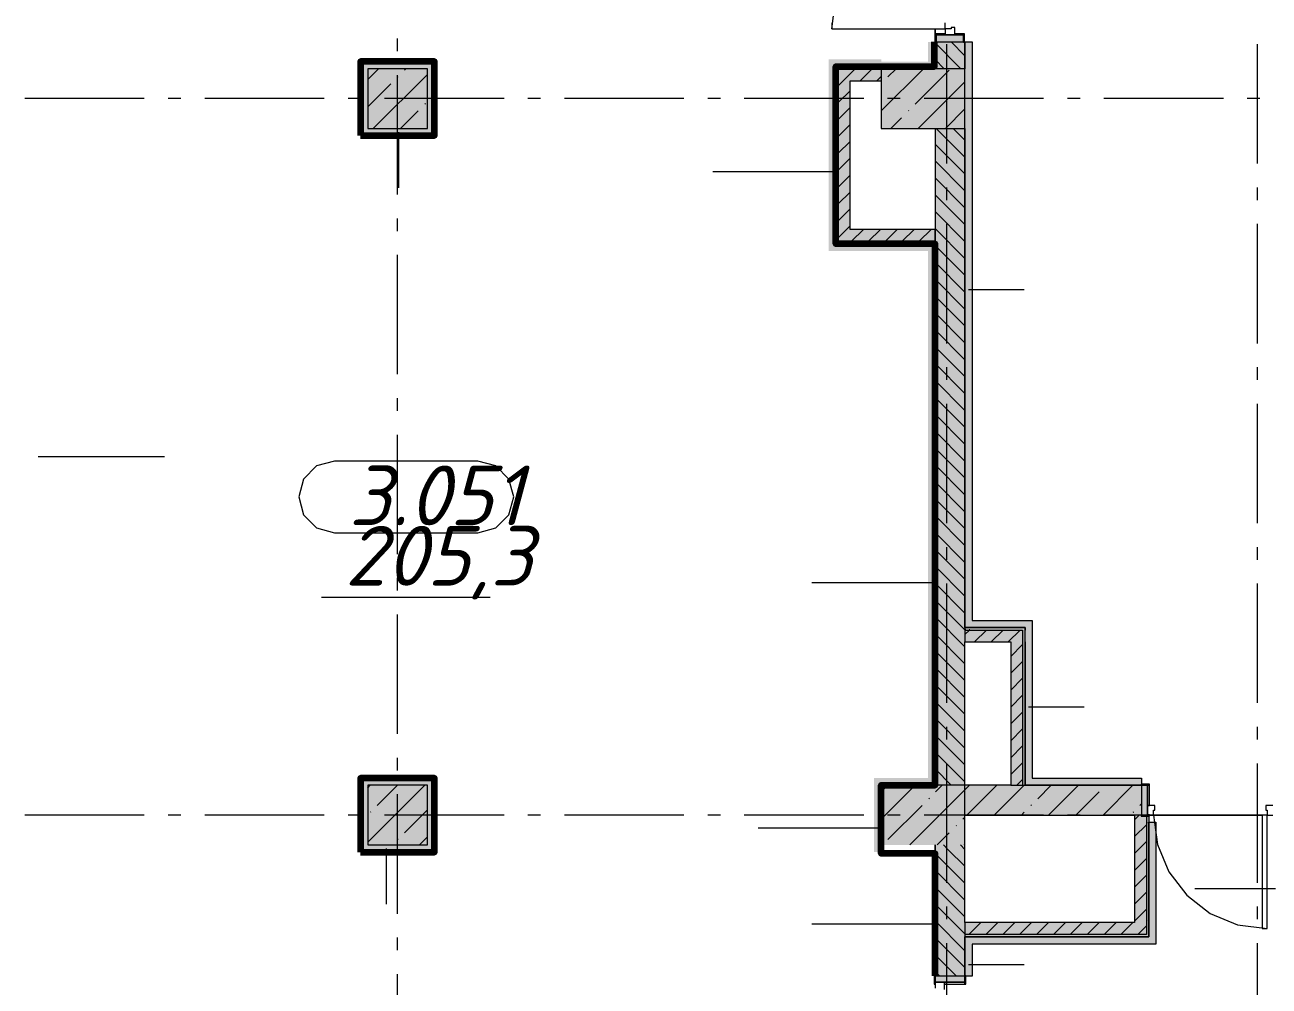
# Model space of a CAD drawing. Header units: millimetres. Extents: x -537608 to 253996, y -217170 to 186033.
# Drawn here: x -307797 to -297379, y 124389 to 132439 of the extents above; entities that cross this region are included whole.
import ezdxf

# ---------------------------------------------------------------- set-up
doc = ezdxf.new("R2010")
doc.units = ezdxf.units.MM
doc.layers.add('16) Лак 1.6м', color=160, linetype='Continuous', lineweight=90)
doc.layers.add('PDF _Геометрия', color=7, linetype='Continuous')
doc.layers.add('PDF _Текст', color=7, linetype='Continuous')
doc.layers.add('PDF _Сплошная заливка', color=7, linetype='Continuous', true_color=0xffffff)
doc.styles.add('PDF ISOCPEUR Italic', font='isocpeui.ttf')

msp = doc.modelspace()

# ---------------------------------------------------------------- hatches: boundary and pattern name
at = {"layer": 'PDF _Сплошная заливка', "transparency": 33554559}
h = msp.add_hatch(color=256, dxfattribs=at)
h.paths.add_polyline_path([(-299926.1769, 125531.2601), (-299926.1769, 125571.2603), (-300176.1778, 125571.2603), (-300176.1778, 125531.2601), (-300064.4654, 125531.2601)], flags=0)
h.paths.add_polyline_path([(-300102.7966, 126071.2601), (-299926.1769, 126071.2601), (-299926.1769, 131571.2584), (-300176.1778, 131571.2584), (-300176.1778, 126071.2601), (-300103.5888, 126071.2601)], flags=0)
h.paths.add_polyline_path([(-300064.4654, 132071.2587), (-299926.1769, 132071.2587), (-299928.3987, 132294.2594), (-300176.1778, 132294.2594), (-300176.1778, 132071.2587)], flags=0)
h.paths.add_polyline_path([(-299928.1834, 134056.2587), (-299926.1769, 134058.2588), (-299926.1769, 137171.2589), (-300176.1778, 137171.2589), (-300174.1799, 134058.2588), (-299928.1834, 134058.2588)], flags=0)
at = {"layer": 'PDF _Сплошная заливка', "true_color": 0xfec501, "transparency": 33554559}
h = msp.add_hatch(color=40, dxfattribs=at)
h.paths.add_polyline_path([(-300236.1764, 132071.2587), (-300176.1778, 132071.2587), (-300176.1778, 132296.2594), (-300236.1764, 132296.2594), (-300236.1764, 132131.2591)], flags=0)
h.paths.add_polyline_path([(-300176.1778, 134056.2587), (-300176.1778, 134446.8575), (-300236.1764, 134446.8575), (-300236.1764, 134056.2587)], flags=0)
for points in [[(-304426.177, 132071.2587), (-304366.1785, 132071.2587), (-304366.1785, 132131.2591), (-304986.1774, 132131.2591), (-304986.1774, 132071.2587), (-304926.1789, 132071.2587)], [(-300626.1796, 132091.2591), (-300626.1796, 132151.2587), (-301066.183, 132151.2587), (-301066.183, 132091.2591), (-301006.1759, 132091.2591)], [(-301066.183, 130546.259), (-301006.1759, 130546.259), (-301006.1759, 132091.2591), (-301066.183, 132091.2591), (-301066.183, 130806.3834)], [(-304426.177, 131511.2593), (-304366.1785, 131511.2593), (-304366.1785, 131571.2584), (-304926.1789, 131571.2584), (-304926.1789, 131511.2593)], [(-300176.1778, 130546.259), (-300176.1778, 130606.2586), (-301006.1759, 130606.2586), (-301006.1759, 130546.259), (-300236.1764, 130546.259)], [(-304426.177, 126071.2601), (-304426.177, 126131.2596), (-304986.1774, 126131.2596), (-304986.1774, 126071.2601), (-304926.1789, 126071.2601)], [(-304426.177, 125571.2603), (-304366.1785, 125571.2603), (-304366.1785, 126131.2596), (-304426.177, 126131.2596), (-304426.177, 126071.2601)], [(-300236.1764, 126071.2601), (-300236.1764, 126131.2596), (-300686.1781, 126131.2596), (-300686.1781, 126071.2601), (-300626.1796, 126071.2601)], [(-304926.1789, 125511.2597), (-304366.1785, 125511.2597), (-304366.1785, 125571.2603), (-304986.1774, 125571.2603), (-304986.1774, 125511.2597)]]:
    msp.add_hatch(color=40, dxfattribs=at).paths.add_polyline_path(points)
at = {"layer": 'PDF _Сплошная заливка', "transparency": 33554559}
for points in [[(-300626.1796, 132070.2173), (-300626.1796, 132090.217), (-301006.1759, 132090.217), (-301006.1759, 132070.2173), (-300986.1792, 132070.2173)], [(-300626.1796, 131970.2171), (-300626.1796, 132070.2173), (-300986.1792, 132070.2173), (-300986.1792, 131970.2171), (-300886.1788, 131970.2171)], [(-299442.5632, 127370.912), (-299422.5666, 127370.912), (-299422.5666, 127390.9118), (-299926.1769, 127390.9118), (-299926.1769, 127370.912)], [(-299442.5632, 126070.9124), (-299422.5666, 126070.9124), (-299422.5666, 127370.912), (-299442.5632, 127370.912), (-299442.5632, 126558.6888)], [(-298406.1831, 124920.9133), (-298406.1831, 125812.9121), (-298451.1798, 125812.9121), (-298451.1798, 125820.912), (-298506.1835, 125820.912), (-298506.1835, 124920.9133)], [(-298406.1831, 124820.913), (-298386.1778, 124820.913), (-298386.3587, 125812.9121), (-298406.1831, 125812.9121), (-298406.1831, 124920.9133)], [(-298386.1778, 124800.912), (-298386.1778, 124820.913), (-299926.1769, 124820.913), (-299926.1769, 124800.912), (-298394.7294, 124800.912)]]:
    msp.add_hatch(color=256, dxfattribs=at).paths.add_polyline_path(points)
h = msp.add_hatch(color=256, dxfattribs=at)
h.paths.add_polyline_path([(-291476.1788, 125820.912), (-291476.1788, 126070.9124), (-297296.1805, 126070.9124), (-297296.1805, 125820.912), (-291715.7767, 125820.912)], flags=0)
h.paths.add_polyline_path([(-298446.1763, 125820.912), (-298446.1763, 126070.9124), (-299926.1769, 126070.9124), (-299926.1769, 125820.912), (-298451.1798, 125820.912)], flags=0)
at = {"layer": 'PDF _Сплошная заливка', "true_color": 0xff7d7d, "transparency": 33554559}
h = msp.add_hatch(color=11, dxfattribs=at)
h.paths.add_polyline_path([(-291715.7767, 126071.2601), (-291286.1849, 126071.2601), (-291286.1849, 126131.2596), (-297296.1805, 126131.2596), (-297296.1805, 126078.9122), (-297291.1771, 126078.9122), (-297291.1771, 126071.2601), (-295055.2487, 126071.2601)], flags=0)
h.paths.add_polyline_path([(-299422.5666, 126071.2601), (-298451.1798, 126071.5873), (-298451.1798, 126078.9122), (-298446.1763, 126078.9122), (-298446.1763, 126131.2596), (-299422.5666, 126131.2596)], flags=0)
at = {"layer": 'PDF _Сплошная заливка', "transparency": 33554559}
h = msp.add_hatch(color=256, dxfattribs=at)
h.paths.add_polyline_path([(-299926.1769, 122771.2603), (-299926.1769, 123321.2603), (-300176.1778, 123321.2603), (-300176.1778, 122771.2603), (-300064.4654, 122771.2603)], flags=0)
h.paths.add_polyline_path([(-300176.1778, 124471.2604), (-299926.1769, 124471.2604), (-299926.1769, 125531.2601), (-300176.1778, 125531.2601), (-300176.1778, 124476.2595)], flags=0)
at = {"layer": 'PDF _Сплошная заливка', "true_color": 0xff7d7d, "transparency": 33554559}
h = msp.add_hatch(color=11, dxfattribs=at)
h.paths.add_polyline_path([(-299866.1784, 122831.2609), (-299866.1784, 123321.2603), (-299918.1765, 123321.2603), (-299918.1765, 123316.2611), (-299926.1769, 123316.2611), (-299926.1769, 122831.2609)], flags=0)
h.paths.add_polyline_path([(-299866.1784, 124471.2604), (-299866.1784, 124800.912), (-299926.1769, 124800.912), (-299925.066, 124476.2595), (-299918.1765, 124476.2595), (-299918.1765, 124471.2604)], flags=0)

# ---------------------------------------------------------------- linework, layer by layer
at = {"layer": '16) Лак 1.6м'}
msp.add_lwpolyline([(-300176.1778, 124476.2595), (-300176.1778, 125500.6865), (-300626.1796, 125500.6865), (-300626.1796, 126071.2601), (-300176.1778, 126071.2601), (-300176.1778, 130606.2586), (-301006.1759, 130606.2586), (-301006.1759, 132090.217), (-300179.9986, 132091.2591), (-300180.1488, 132295.7384)], dxfattribs=at)
for points in [[(-304986.1774, 131511.2593), (-304366.1785, 131511.2593), (-304366.1785, 132131.2591), (-304986.1774, 132131.2591)], [(-304986.1774, 125511.2597), (-304366.1785, 125511.2597), (-304366.1785, 126131.2596), (-304986.1774, 126131.2596)]]:
    msp.add_lwpolyline(points, close=True, dxfattribs=at)
at = {"layer": 'PDF _Геометрия', "lineweight": 9}
for p, q in [((-301041.1829, 132406.2593), (-301008.8111, 132652.1374)), ((-301041.1829, 132456.2595), (-301041.1829, 132406.2593)), ((-300091.1792, 132406.2593), (-300091.1792, 132456.2595)), ((-300011.1841, 132416.2587), (-300041.1791, 132416.2587)), ((-300041.1791, 132416.2587), (-300041.1791, 132406.2593)), ((-300011.1841, 132356.2591), (-300011.1841, 132416.2587)), ((-301041.1829, 132406.2593), (-300091.1792, 132406.2593)), ((-300091.1792, 132364.2593), (-300174.1799, 132364.2593)), ((-300174.1799, 132364.2593), (-300174.1799, 132294.2594)), ((-300166.1795, 132294.2594), (-300166.1795, 132356.2591)), ((-300166.1795, 132356.2591), (-300091.1792, 132356.2591)), ((-299936.1838, 132356.2591), (-300166.1795, 132356.2591)), ((-300166.1795, 132356.2591), (-300166.1795, 132296.2594)), ((-300091.1792, 132406.2593), (-300091.1792, 132356.2591)), ((-300041.1791, 132406.2593), (-300091.1792, 132406.2593)), ((-300091.1792, 132356.2591), (-300091.1792, 132364.2593)), ((-300091.1792, 132356.2591), (-300011.1841, 132356.2591)), ((-299928.1834, 132364.2593), (-300011.1841, 132364.2593)), ((-300011.1841, 132364.2593), (-300011.1841, 132356.2591)), ((-300011.1841, 132356.2591), (-299936.1838, 132356.2591)), ((-299936.1838, 132356.2591), (-299936.1838, 132294.2594)), ((-299936.1838, 132296.2594), (-299936.1838, 132356.2591)), ((-299928.1834, 132294.2594), (-299928.1834, 132364.2593)), ((-299958.5315, 132071.2587), (-300176.1778, 132288.9113)), ((-300174.1799, 132294.2594), (-300166.1795, 132294.2594)), ((-300166.1795, 132296.2594), (-299936.1838, 132296.2594)), ((-299926.1769, 132180.3321), (-300042.1091, 132296.2594)), ((-299936.1838, 132294.2594), (-299928.1834, 132294.2594)), ((-299926.1769, 132296.2594), (-299926.1769, 132071.2587)), ((-299926.1769, 132071.2587), (-299926.1769, 132296.2594)), ((-299926.1769, 132296.2594), (-299866.1784, 132296.2594)), ((-299866.1784, 132296.2594), (-299866.1784, 127450.9125)), ((-304366.1785, 132131.2591), (-304986.1774, 132131.2591)), ((-304986.1774, 132131.2591), (-304986.1774, 132071.2587)), ((-304366.1785, 132071.2587), (-304366.1785, 132131.2591)), ((-300099.9461, 132071.2587), (-300176.1778, 132147.4892)), ((-304986.1774, 132071.2587), (-304986.1774, 131511.2593)), ((-304926.1789, 131980.6285), (-304835.5481, 132071.2587)), ((-304426.177, 132071.2587), (-304926.1789, 132071.2587)), ((-304926.1789, 132071.2587), (-304926.1789, 131571.2584)), ((-304879.3479, 131571.2584), (-304426.177, 132024.4318)), ((-304675.799, 132002.9138), (-304671.0539, 132007.6548)), ((-304618.7716, 132059.9378), (-304607.4471, 132071.2587)), ((-304426.177, 131571.2584), (-304426.177, 132071.2587)), ((-304366.1785, 131571.2584), (-304366.1785, 132071.2587)), ((-301006.1759, 132070.2173), (-301006.1759, 132091.2591)), ((-301006.1759, 132091.2591), (-300626.1796, 132091.2591)), ((-300626.1796, 132090.217), (-301006.1759, 132090.217)), ((-301006.1759, 132090.217), (-301006.1759, 132070.2173)), ((-301006.1759, 132070.2173), (-301006.1759, 131970.2171)), ((-300626.1796, 132070.2173), (-300986.1792, 132070.2173)), ((-300986.1792, 132070.2173), (-300986.1792, 131970.2171)), ((-300944.92, 131970.2171), (-300844.9196, 132070.2173)), ((-300803.4968, 131970.2171), (-300703.4964, 132070.2173)), ((-300662.0736, 131970.2171), (-300626.1796, 132006.1111)), ((-300626.1796, 132091.2591), (-300626.1796, 132071.2587)), ((-300626.1796, 132071.2587), (-300626.1796, 132090.217)), ((-300626.1796, 131718.6585), (-300273.5774, 132071.2587)), ((-300626.1796, 132071.2587), (-300626.1796, 131571.2584)), ((-299926.1769, 132071.2587), (-300626.1796, 132071.2587)), ((-300570.022, 132002.9138), (-300501.6786, 132071.2587)), ((-300341.9208, 131774.8154), (-300056.8008, 132059.9378)), ((-299926.1769, 131571.2584), (-299926.1769, 132071.2587)), ((-304926.1789, 131752.5301), (-304732.8178, 131945.8886)), ((-301006.1759, 131970.2171), (-301006.1759, 130726.2585)), ((-301006.1759, 130726.2585), (-301006.1759, 131970.2171)), ((-300986.1792, 131928.9549), (-300944.92, 131970.2171)), ((-300986.1792, 131970.2171), (-300986.1792, 130726.2585)), ((-300886.1788, 130726.2585), (-300886.1788, 131970.2171)), ((-300886.1788, 131970.2171), (-300626.1796, 131970.2171)), ((-300626.1796, 131946.7577), (-300622.3042, 131950.6309)), ((-300317.3858, 131571.2584), (-299926.1769, 131962.4609)), ((-300986.1792, 131787.5324), (-300886.1788, 131887.5326)), ((-304651.2553, 131571.2584), (-304504.7253, 131717.7908)), ((-304447.6979, 131774.8154), (-304442.9528, 131779.5569)), ((-300986.1792, 131646.1112), (-300886.1788, 131746.1116)), ((-300398.9483, 131717.7908), (-300394.2117, 131722.5316)), ((-300089.2846, 131571.2584), (-299926.1769, 131734.3631)), ((-300986.1792, 131504.6907), (-300886.1788, 131604.6897)), ((-300545.4782, 131571.2584), (-300455.9756, 131660.7652)), ((-304986.1774, 131511.2593), (-304926.1789, 131511.2593)), ((-304926.1789, 131571.2584), (-304426.177, 131571.2584)), ((-304926.1789, 131511.2593), (-304366.1785, 131511.2593)), ((-304668.7459, 131541.2591), (-304668.7459, 131075.1091)), ((-304366.1785, 131511.2593), (-304366.1785, 131571.2584)), ((-300626.1796, 131571.2584), (-299926.1769, 131571.2584)), ((-300176.1778, 131571.2584), (-300176.1778, 126071.2601)), ((-299926.1769, 131331.8037), (-300165.637, 131571.2584)), ((-299926.1769, 131473.2263), (-300024.2137, 131571.2584)), ((-299926.1769, 127450.9125), (-299926.1769, 131571.2584)), ((-299926.1769, 131571.2584), (-299926.1769, 127450.9125)), ((-300986.1792, 131363.2696), (-300886.1788, 131463.2683)), ((-299926.1769, 131190.3831), (-300176.1778, 131440.3827)), ((-300986.1792, 131221.8469), (-300886.1788, 131321.8479)), ((-299926.1769, 131048.9621), (-300176.1778, 131298.9614)), ((-301036.1794, 131209.4572), (-302036.1832, 131209.4572)), ((-300986.1792, 131080.4264), (-300886.1788, 131180.4268)), ((-299926.1769, 130907.5407), (-300176.1778, 131157.5409)), ((-300986.1792, 130939.0051), (-300886.1788, 131039.0041)), ((-299926.1769, 130766.1189), (-300176.1778, 131016.1185)), ((-300986.1792, 130797.584), (-300886.1788, 130897.5836)), ((-299926.1769, 130624.6978), (-300176.1778, 130874.6972)), ((-300916.0791, 130726.2585), (-300886.1788, 130756.1625)), ((-301006.1759, 130726.2585), (-301006.1759, 130626.2595)), ((-300986.1792, 130656.1622), (-300916.0791, 130726.2585)), ((-300986.1792, 130726.2585), (-300986.1792, 130626.2595)), ((-300176.1778, 130726.2585), (-300886.1788, 130726.2585)), ((-300874.6649, 130626.2595), (-300774.6644, 130726.2585)), ((-300733.2416, 130626.2595), (-300633.2413, 130726.2585)), ((-300591.8184, 130626.2595), (-300491.818, 130726.2585)), ((-300450.3952, 130626.2595), (-300350.3948, 130726.2585)), ((-300308.972, 130626.2595), (-300208.9802, 130726.2585)), ((-299926.1769, 130483.2765), (-300176.1778, 130733.2766)), ((-300176.1778, 130626.2595), (-300176.1778, 130726.2585)), ((-301006.1759, 130606.2586), (-301006.1759, 130626.2595)), ((-301006.1759, 130626.2595), (-301006.1759, 130606.2586)), ((-300176.1778, 130606.2586), (-301006.1759, 130606.2586)), ((-301006.1759, 130606.2586), (-300176.1778, 130606.2586)), ((-300986.1792, 130626.2595), (-300176.1778, 130626.2595)), ((-300176.1778, 130606.2586), (-300176.1778, 130626.2595)), ((-300176.1778, 130546.259), (-300176.1778, 130606.2586)), ((-299926.1769, 130341.8554), (-300176.1778, 130591.8556)), ((-300176.1778, 126071.2601), (-300176.1778, 130546.259)), ((-299926.1769, 130200.4336), (-300176.1778, 130450.4329)), ((-299926.1769, 130059.0123), (-300176.1778, 130309.0124)), ((-299896.1819, 130223.3065), (-299430.033, 130223.3065)), ((-299926.1769, 129917.5912), (-300176.1778, 130167.5913)), ((-299926.1769, 129776.1699), (-300176.1778, 130026.17)), ((-299926.1769, 129634.748), (-300176.1778, 129884.7482)), ((-299926.1769, 129493.327), (-300176.1778, 129743.3271)), ((-299926.1769, 129351.9059), (-300176.1778, 129601.9058)), ((-299926.1769, 129210.4837), (-300176.1778, 129460.4836)), ((-299926.1769, 129069.0627), (-300176.1778, 129319.0626)), ((-299926.1769, 128927.6411), (-300176.1778, 129177.6415)), ((-299926.1769, 128786.2211), (-300176.1778, 129036.2205)), ((-299926.1769, 128644.7984), (-300176.1778, 128894.7983)), ((-299926.1769, 128503.3769), (-300176.1778, 128753.3773)), ((-299926.1769, 128361.9569), (-300176.1778, 128611.9562)), ((-299926.1769, 128220.5353), (-300176.1778, 128470.5346)), ((-299926.1769, 128079.1126), (-300176.1778, 128329.113)), ((-299926.1769, 127937.6921), (-300176.1778, 128187.6919)), ((-299926.1769, 127796.271), (-300176.1778, 128046.2703)), ((-299926.1769, 127654.85), (-300176.1778, 127904.8504)), ((-300206.1814, 127765.6662), (-301206.1767, 127765.6662)), ((-299926.1769, 127513.4279), (-300176.1778, 127763.4277)), ((-299926.1769, 127372.0067), (-300176.1778, 127622.0061)), ((-299926.1769, 127230.5857), (-300176.1778, 127480.5856)), ((-299926.1769, 127390.9118), (-299926.1769, 127450.9125)), ((-299926.1769, 127450.9125), (-299926.1769, 127390.9118)), ((-299866.1784, 127450.9125), (-299422.5666, 127450.9125)), ((-299422.5666, 127450.9125), (-299362.5681, 127450.9125)), ((-299362.5681, 127450.9125), (-299362.5681, 126131.2596)), ((-299926.1769, 127089.1646), (-300176.1778, 127339.1645)), ((-299926.1769, 127390.9118), (-299926.1769, 127370.912)), ((-299422.5666, 127390.9118), (-299926.1769, 127390.9118)), ((-299926.1769, 127390.9118), (-299422.5666, 127390.9118)), ((-299926.1769, 127332.1007), (-299887.372, 127370.912)), ((-299926.1769, 127370.912), (-299442.5632, 127370.912)), ((-299926.1769, 127370.912), (-299926.1769, 127270.9116)), ((-299845.9492, 127270.9116), (-299745.9488, 127370.912)), ((-299704.526, 127270.9116), (-299604.5256, 127370.912)), ((-299563.1028, 127270.9116), (-299463.1024, 127370.912)), ((-299442.5632, 127370.912), (-299442.5632, 127270.9116)), ((-299422.5666, 127370.912), (-299422.5666, 127390.9118)), ((-299422.5666, 127390.9118), (-299422.5666, 127370.912)), ((-299422.5666, 127270.9116), (-299422.5666, 127370.912)), ((-299926.1769, 126071.2601), (-299926.1769, 127270.9116)), ((-299926.1769, 127270.9116), (-299542.5636, 127270.9116)), ((-299542.5636, 127270.9116), (-299542.5636, 126070.9124)), ((-299542.5636, 127150.0303), (-299442.5632, 127250.0301)), ((-299442.5632, 127270.9116), (-299442.5632, 126070.9124)), ((-299422.5666, 127270.9116), (-299422.5666, 126131.2596)), ((-299422.5666, 126131.2596), (-299422.5666, 127270.9116)), ((-299926.1769, 126947.7425), (-300176.1778, 127197.7419)), ((-299542.5636, 127008.6087), (-299442.5632, 127108.6091)), ((-299926.1769, 126806.3215), (-300176.1778, 127056.3214)), ((-299926.1769, 126664.9004), (-300176.1778, 126914.9003)), ((-299542.5636, 126867.1876), (-299442.5632, 126967.188)), ((-299542.5636, 126725.766), (-299442.5632, 126825.7675)), ((-299926.1769, 126523.4788), (-300176.1778, 126773.4792)), ((-299542.5636, 126584.3455), (-299442.5632, 126684.3448)), ((-299392.563, 126728.5407), (-298926.4141, 126728.5407)), ((-299926.1769, 126382.0572), (-300176.1778, 126632.0571)), ((-299926.1769, 126240.6362), (-300176.1778, 126490.6361)), ((-299542.5636, 126442.9233), (-299442.5632, 126542.9238)), ((-299542.5636, 126301.5029), (-299442.5632, 126401.5032)), ((-299926.1769, 126099.2146), (-300176.1778, 126349.215)), ((-300039.6461, 126071.2601), (-300176.1778, 126207.7939)), ((-299542.5636, 126160.0812), (-299442.5632, 126260.0817)), ((-304426.177, 126131.2596), (-304986.1774, 126131.2596)), ((-304986.1774, 126131.2596), (-304986.1774, 126071.2601)), ((-304986.1774, 126071.2601), (-304986.1774, 125571.2603)), ((-304926.1789, 126050.068), (-304904.9852, 126071.2601)), ((-304926.1789, 125593.8717), (-304448.7916, 126071.2601)), ((-304426.177, 126071.2601), (-304926.1789, 126071.2601)), ((-304926.1789, 126071.2601), (-304926.1789, 125571.2603)), ((-304846.8727, 125901.279), (-304676.8927, 126071.2601)), ((-304366.1785, 126131.2596), (-304426.177, 126131.2596)), ((-304426.177, 125571.2603), (-304426.177, 126071.2601)), ((-304366.1785, 125571.2603), (-304366.1785, 126131.2596)), ((-300626.1796, 125788.0983), (-300343.0145, 126071.2601)), ((-300626.1796, 126016.1972), (-300571.1156, 126071.2601)), ((-300626.1796, 126071.2601), (-300626.1796, 125571.2603)), ((-299926.1769, 126071.2601), (-300626.1796, 126071.2601)), ((-300170.8471, 126015.3285), (-300114.922, 126071.2601)), ((-299926.1769, 125571.2603), (-299926.1769, 126071.2601)), ((-299926.1769, 126031.9009), (-299887.1653, 126070.9124)), ((-299542.5636, 126070.9124), (-299926.1769, 126070.9124)), ((-299909.0738, 125820.912), (-299659.0728, 126070.9124)), ((-299680.9727, 125820.912), (-299430.9718, 126070.9124)), ((-299542.5636, 126070.9124), (-299442.5632, 126070.9124)), ((-299490.3157, 126070.9124), (-299442.5632, 126118.6589)), ((-299442.5632, 126070.9124), (-299422.5666, 126070.9124)), ((-299422.5666, 126131.2596), (-299422.5666, 126071.2601)), ((-299422.5666, 126070.9124), (-299422.5666, 126131.2596)), ((-299422.5666, 126071.2601), (-298451.1798, 126071.2601)), ((-298451.1798, 126070.9124), (-299422.5666, 126070.9124)), ((-299362.5681, 126131.2596), (-298446.1763, 126131.2596)), ((-299315.4787, 125958.3043), (-299202.8706, 126070.9124)), ((-299224.7791, 125820.912), (-298974.7781, 126070.9124)), ((-298768.5768, 125820.912), (-298518.5758, 126070.9124)), ((-298381.1829, 126078.9122), (-298451.1798, 126078.9122)), ((-298451.1798, 126078.9122), (-298451.1798, 126070.9124)), ((-298451.1798, 126070.9124), (-298381.1829, 126070.9124)), ((-298446.1763, 126131.2596), (-298446.1763, 126078.9122)), ((-298396.1762, 126070.9124), (-298446.1763, 126070.9124)), ((-298446.1763, 126070.9124), (-298446.1763, 125820.912)), ((-298396.1762, 125820.912), (-298396.1762, 126070.9124)), ((-298381.1829, 126070.9124), (-298396.1762, 126070.9124)), ((-298396.1762, 126070.9124), (-298396.1762, 125900.912)), ((-298381.1829, 126070.9124), (-298381.1829, 126078.9122)), ((-298381.1829, 125900.912), (-298381.1829, 126070.9124)), ((-300386.8228, 125571.2603), (-299926.1769, 126031.9009)), ((-300227.8745, 125958.3043), (-300223.1294, 125963.0456)), ((-298996.678, 125820.912), (-298802.2576, 126015.3285)), ((-304903.8915, 125844.2554), (-304899.155, 125848.9967)), ((-304618.7716, 125673.1811), (-304426.177, 125865.7719)), ((-300570.022, 125616.1574), (-300284.902, 125901.279)), ((-299372.5061, 125901.279), (-299367.761, 125906.0203)), ((-298517.1377, 125844.2554), (-298512.3926, 125848.9967)), ((-298460.1103, 125901.279), (-298446.1763, 125915.2113)), ((-298336.1776, 125900.912), (-298396.1762, 125900.912)), ((-298396.1762, 125900.912), (-298396.1762, 125820.912)), ((-298396.1762, 125900.912), (-298381.1829, 125900.912)), ((-298346.176, 125820.912), (-298346.176, 125860.9122)), ((-298346.176, 125860.9122), (-298336.1776, 125860.9122)), ((-298336.1776, 125860.9122), (-298336.1776, 125900.912)), ((-297346.1807, 125900.912), (-297406.1792, 125900.912)), ((-297406.1792, 125900.912), (-297406.1792, 125860.9122)), ((-297406.1792, 125860.9122), (-297396.1809, 125860.9122)), ((-297396.1809, 125860.9122), (-297396.1809, 125820.912)), ((-299942.7546, 125787.2306), (-299926.1769, 125803.8029)), ((-299926.1769, 125820.912), (-298506.1835, 125820.912)), ((-299452.8715, 125820.912), (-299429.5336, 125844.2554)), ((-298506.1835, 125782.2535), (-298467.5164, 125820.912)), ((-298506.1835, 125820.912), (-298506.1835, 124920.9133)), ((-298451.1798, 125820.912), (-298506.1835, 125820.912)), ((-298381.1829, 125820.912), (-298451.1798, 125820.912)), ((-298451.1798, 125820.912), (-298451.1798, 125812.9121)), ((-298451.1798, 125812.9121), (-298381.1829, 125812.9121)), ((-298446.1763, 125820.912), (-298396.1762, 125820.912)), ((-298406.1831, 125812.9121), (-298406.1831, 124920.9133)), ((-298381.1829, 125821.9125), (-298396.1762, 125821.9125)), ((-298396.1762, 125821.9125), (-298396.1762, 125820.912)), ((-298396.1762, 125820.912), (-298346.176, 125820.912)), ((-298396.1762, 125820.912), (-298381.1829, 125820.912)), ((-298386.1778, 125812.9121), (-298386.1778, 124920.9133)), ((-298386.1778, 124800.912), (-298386.1778, 125760.9134)), ((-298386.1778, 125760.9134), (-298326.1793, 125760.9134)), ((-298381.1829, 125820.912), (-298381.1829, 125821.9125)), ((-298381.1829, 125812.9121), (-298381.1829, 125820.912)), ((-298346.176, 125820.912), (-298313.8127, 125575.0339)), ((-298326.1793, 125760.9134), (-298326.1793, 124800.912)), ((-297396.1809, 125820.912), (-297436.1828, 125820.912)), ((-297436.1828, 125820.912), (-297436.1828, 124870.9131)), ((-297396.1809, 125820.912), (-297346.1807, 125820.912)), ((-297396.1809, 124870.9131), (-297396.1809, 125820.912)), ((-300656.1831, 125710.8977), (-301656.1784, 125710.8977)), ((-300158.7217, 125571.2603), (-300056.8008, 125673.1811)), ((-299999.7735, 125730.2053), (-299995.0369, 125734.9472)), ((-298506.1835, 125640.8308), (-298406.1831, 125740.8312)), ((-304986.1774, 125571.2603), (-304986.1774, 125511.2597)), ((-304926.1789, 125571.2603), (-304426.177, 125571.2603)), ((-304771.3729, 125541.26), (-304771.3729, 125075.11)), ((-304675.799, 125616.1574), (-304671.0539, 125620.8983)), ((-304492.5913, 125571.2603), (-304426.177, 125637.6747)), ((-304366.1785, 125511.2597), (-304366.1785, 125571.2603)), ((-300176.1778, 125511.2597), (-300176.1778, 125571.2603)), ((-300176.1778, 125571.2603), (-300176.1778, 125531.2601)), ((-300065.3352, 125531.2601), (-300105.3284, 125571.2603)), ((-299926.1769, 125533.5298), (-299963.9138, 125571.2603)), ((-299930.6206, 125571.2603), (-299926.1769, 125575.7045)), ((-299926.1769, 125531.2601), (-299926.1769, 125571.2603)), ((-298506.1835, 125499.4093), (-298406.1831, 125599.4096)), ((-298313.8127, 125575.0339), (-298218.9019, 125345.9128)), ((-304986.1774, 125511.2597), (-304366.1785, 125511.2597)), ((-300176.1778, 125531.2601), (-300176.1778, 125511.2597)), ((-300176.1778, 125511.2597), (-300176.1778, 124476.2595)), ((-300176.1778, 124476.2595), (-300176.1778, 125511.2597)), ((-299926.1769, 125250.6872), (-300176.1778, 125500.6865)), ((-299926.1769, 125392.1088), (-300065.3352, 125531.2601)), ((-299926.1769, 124920.9133), (-299926.1769, 125531.2601)), ((-298506.1835, 125357.9893), (-298406.1831, 125457.988)), ((-299926.1769, 125109.2655), (-300176.1778, 125359.2654)), ((-298218.9019, 125345.9128), (-298067.9283, 125149.1609)), ((-298506.1835, 125216.5677), (-298406.1831, 125316.567)), ((-299926.1769, 124967.8434), (-300176.1778, 125217.8438)), ((-298506.1835, 125075.145), (-298406.1831, 125175.1454)), ((-298067.9283, 125149.1609), (-297871.1827, 124998.1882)), ((-297326.1841, 125204.4503), (-298000.2652, 125204.4503)), ((-299926.1769, 124826.4223), (-300176.1778, 125076.4233)), ((-298506.1835, 124933.7234), (-298406.1831, 125033.7249)), ((-299926.1769, 124685.0013), (-300176.1778, 124935.0022)), ((-298506.1835, 124920.9133), (-299926.1769, 124920.9133)), ((-299926.1769, 124920.9133), (-299926.1769, 124820.913)), ((-299891.7813, 124820.913), (-299791.7809, 124920.9133)), ((-299750.3667, 124820.913), (-299650.3663, 124920.9133)), ((-299608.9435, 124820.913), (-299508.9431, 124920.9133)), ((-299467.5203, 124820.913), (-299367.5199, 124920.9133)), ((-299326.097, 124820.913), (-299226.0967, 124920.9133)), ((-299184.6739, 124820.913), (-299084.6734, 124920.9133)), ((-299043.2592, 124820.913), (-298943.2589, 124920.9133)), ((-298901.836, 124820.913), (-298801.8357, 124920.9133)), ((-298760.4128, 124820.913), (-298660.4124, 124920.9133)), ((-298618.9896, 124820.913), (-298518.9893, 124920.9133)), ((-298406.1831, 124920.9133), (-298406.1831, 124820.913)), ((-298386.1778, 124920.9133), (-298386.1778, 124820.913)), ((-297871.1827, 124998.1882), (-297642.0568, 124903.2828)), ((-300206.1814, 124907.1021), (-301206.1767, 124907.1021)), ((-298406.1831, 124820.913), (-299926.1769, 124820.913)), ((-299926.1769, 124820.913), (-299926.1769, 124800.912)), ((-298477.575, 124820.913), (-298406.1831, 124892.3027)), ((-298386.1778, 124820.913), (-298386.1778, 124800.912)), ((-297642.0568, 124903.2828), (-297396.1809, 124870.9131)), ((-297436.1828, 124870.9131), (-297396.1809, 124870.9131)), ((-299926.1769, 124543.5802), (-300176.1778, 124793.5791)), ((-298386.1778, 124800.912), (-299926.1769, 124800.912)), ((-299926.1769, 124800.912), (-299926.1769, 124476.2595)), ((-299926.1769, 124476.2595), (-299926.1769, 124800.912)), ((-299926.1769, 124800.912), (-299866.1784, 124800.912)), ((-299866.1784, 124800.912), (-298386.1778, 124800.912)), ((-298326.1793, 124740.9113), (-299866.1784, 124740.9113)), ((-299866.1784, 124740.9113), (-299866.1784, 124471.2604)), ((-298326.1793, 124800.912), (-298326.1793, 124740.9113)), ((-299995.2781, 124471.2604), (-300176.1778, 124652.158)), ((-300136.7013, 124471.2604), (-300176.1778, 124510.7369)), ((-299896.1819, 124570.6407), (-299430.033, 124570.6407)), ((-300176.1778, 124476.2595), (-300184.1782, 124476.2595)), ((-300184.1782, 124476.2595), (-300184.1782, 124406.2606)), ((-300184.1782, 124406.2606), (-300176.1778, 124406.2606)), ((-300176.1778, 124406.2606), (-300176.1778, 124476.2595)), ((-299926.1769, 124471.2604), (-300176.1778, 124471.2604)), ((-300176.1778, 124471.2604), (-300176.1778, 124421.2602)), ((-300096.1827, 124421.2602), (-300176.1778, 124421.2602)), ((-300176.1778, 124421.2602), (-300176.1778, 124371.26)), ((-300176.1778, 124421.2602), (-299926.1769, 124421.2602)), ((-300175.1789, 124421.2602), (-300176.1778, 124421.2602)), ((-300176.1778, 124421.2602), (-300176.1778, 124406.2606)), ((-300176.1778, 124406.2606), (-300175.1789, 124406.2606)), ((-300175.1789, 124406.2606), (-300175.1789, 124421.2602)), ((-300096.1827, 124361.2596), (-300096.1827, 124421.2602)), ((-299926.1769, 124421.2602), (-300096.1827, 124421.2602)), ((-300096.1827, 124421.2602), (-300096.1827, 124406.2606)), ((-300096.1827, 124406.2606), (-299926.1769, 124406.2606)), ((-299918.1765, 124476.2595), (-299926.1769, 124476.2595)), ((-299926.1769, 124476.2595), (-299926.1769, 124406.2606)), ((-299926.1769, 124421.2602), (-299926.1769, 124471.2604)), ((-299926.1769, 124406.2606), (-299926.1769, 124421.2602)), ((-299926.1769, 124406.2606), (-299918.1765, 124406.2606)), ((-299918.1765, 124406.2606), (-299918.1765, 124476.2595)), ((-299866.1784, 124471.2604), (-299918.1765, 124471.2604))]:
    msp.add_line(p, q, dxfattribs=at)
at = {"layer": 'PDF _Геометрия', "color": 253, "lineweight": 9, "true_color": 0xaaaaaa}
for p, q in [((-304676.1779, 132218.335), (-304676.1779, 132324.169)), ((-300076.1774, 131277.5516), (-300076.1774, 132277.5523)), ((-297476.176, 131277.5516), (-297476.176, 132277.5523)), ((-299926.1769, 132096.2588), (-299926.1769, 132104.2589)), ((-304676.1779, 131018.3358), (-304676.1779, 132018.3357)), ((-306796.5099, 131821.2585), (-307796.5051, 131821.2585)), ((-306490.67, 131821.2585), (-306596.5091, 131821.2585)), ((-305290.6739, 131821.2585), (-306290.6692, 131821.2585)), ((-304984.8426, 131821.2585), (-305090.6731, 131821.2585)), ((-303784.8379, 131821.2585), (-304784.8418, 131821.2585)), ((-303479.0066, 131821.2585), (-303584.8371, 131821.2585)), ((-302279.0106, 131821.2585), (-303279.0058, 131821.2585)), ((-301973.1706, 131821.2585), (-302079.0098, 131821.2585)), ((-300773.1746, 131821.2585), (-301773.1699, 131821.2585)), ((-300467.3432, 131821.2585), (-300573.1738, 131821.2585)), ((-299267.3387, 131821.2585), (-300267.3425, 131821.2585)), ((-298961.5073, 131821.2585), (-299067.3379, 131821.2585)), ((-297761.5113, 131821.2585), (-298761.5065, 131821.2585)), ((-297455.6713, 131821.2585), (-297561.5105, 131821.2585)), ((-300076.1774, 130971.7189), (-300076.1774, 131077.5522)), ((-297476.176, 130971.7189), (-297476.176, 131077.5522)), ((-304676.1779, 130712.5025), (-304676.1779, 130818.335)), ((-300076.1774, 129771.7189), (-300076.1774, 130771.7182)), ((-297476.176, 129771.7189), (-297476.176, 130771.7182)), ((-304676.1779, 129512.5025), (-304676.1779, 130512.5031)), ((-300076.1774, 129465.8848), (-300076.1774, 129571.719)), ((-297476.176, 129465.8848), (-297476.176, 129571.719)), ((-304676.1779, 129206.6687), (-304676.1779, 129312.5025)), ((-300076.1774, 128265.8867), (-300076.1774, 129265.8857)), ((-297476.176, 128265.8867), (-297476.176, 129265.8857)), ((-304676.1779, 128006.6695), (-304676.1779, 129006.669)), ((-306626.1768, 128821.2583), (-307686.5064, 128821.2583)), ((-305203.4449, 128785.1828), (-305353.4455, 128744.9904)), ((-304003.4488, 128785.1828), (-305203.4449, 128785.1828)), ((-303853.4483, 128744.9904), (-304003.4488, 128785.1828)), ((-305353.4455, 128744.9904), (-305463.2547, 128635.1828)), ((-303743.639, 128635.1828), (-303853.4483, 128744.9904)), ((-305463.2547, 128635.1828), (-305503.446, 128485.1828)), ((-303703.4477, 128485.1828), (-303743.639, 128635.1828)), ((-305503.446, 128485.1828), (-305463.2547, 128335.1827)), ((-303743.639, 128335.1827), (-303703.4477, 128485.1828)), ((-305463.2547, 128335.1827), (-305353.4455, 128225.3751)), ((-303853.4483, 128225.3751), (-303743.639, 128335.1827)), ((-305353.4455, 128225.3751), (-305203.4449, 128185.1821)), ((-305203.4449, 128185.1821), (-304003.4488, 128185.1821)), ((-304003.4488, 128185.1821), (-303853.4483, 128225.3751)), ((-300076.1774, 127960.0527), (-300076.1774, 128065.8849)), ((-297476.176, 127960.0527), (-297476.176, 128065.8849)), ((-304676.1779, 127700.836), (-304676.1779, 127806.6698)), ((-300076.1774, 126760.0523), (-300076.1774, 127760.0529)), ((-297476.176, 126760.0523), (-297476.176, 127760.0529)), ((-305312.4876, 127647.1477), (-303899.5731, 127647.1477)), ((-304676.1779, 126500.8367), (-304676.1779, 127500.8357)), ((-300076.1774, 126454.2199), (-300076.1774, 126560.0527)), ((-297476.176, 126454.2199), (-297476.176, 126560.0527)), ((-304676.1779, 126195.0032), (-304676.1779, 126300.836)), ((-300076.1774, 125254.2191), (-300076.1774, 126254.2191)), ((-297476.176, 125254.2191), (-297476.176, 126254.2191)), ((-304676.1779, 124995.0029), (-304676.1779, 125995.0036)), ((-306796.5099, 125821.2602), (-307796.5051, 125821.2602)), ((-306490.67, 125821.2602), (-306596.5091, 125821.2602)), ((-305290.6739, 125821.2602), (-306290.6692, 125821.2602)), ((-304984.8426, 125821.2602), (-305090.6731, 125821.2602)), ((-303784.8379, 125821.2602), (-304784.8418, 125821.2602)), ((-303479.0066, 125821.2602), (-303584.8371, 125821.2602)), ((-302279.0106, 125821.2602), (-303279.0058, 125821.2602)), ((-301973.1706, 125821.2602), (-302079.0098, 125821.2602)), ((-300773.1746, 125821.2602), (-301773.1699, 125821.2602)), ((-300467.3432, 125821.2602), (-300573.1738, 125821.2602)), ((-299267.3387, 125821.2602), (-300267.3425, 125821.2602)), ((-298961.5073, 125821.2602), (-299067.3379, 125821.2602)), ((-297761.5113, 125821.2602), (-298761.5065, 125821.2602)), ((-297455.6713, 125821.2602), (-297561.5105, 125821.2602)), ((-300076.1774, 124948.385), (-300076.1774, 125054.2199)), ((-297476.176, 124948.385), (-297476.176, 125054.2199)), ((-304676.1779, 124689.1694), (-304676.1779, 124795.0022)), ((-300076.1774, 123748.3869), (-300076.1774, 124748.3864)), ((-297476.176, 123748.3869), (-297476.176, 124748.3864)), ((-304676.1779, 123489.1691), (-304676.1779, 124489.1708))]:
    msp.add_line(p, q, dxfattribs=at)
at = {"layer": 'PDF _Геометрия', "color": 9, "lineweight": 9, "true_color": 0xc0c0c0}
for p, q in [((-300176.1778, 132296.2594), (-300176.1778, 132406.2593)), ((-300176.1778, 132406.2593), (-300176.1778, 132296.2594)), ((-297436.1828, 125820.912), (-298346.176, 125820.912)), ((-298346.176, 125820.912), (-297436.1828, 125820.912))]:
    msp.add_line(p, q, dxfattribs=at)
at = {"layer": 'PDF _Геометрия', "color": 8, "lineweight": 9, "true_color": 0x787878}
for p, q in [((-301006.1759, 131846.617), (-301001.8699, 131846.617)), ((-301006.1759, 131440.217), (-301001.8699, 131440.217)), ((-301006.1759, 131135.4171), (-301001.8699, 131135.4171)), ((-301006.1759, 130729.017), (-301001.8699, 130729.017)), ((-300520.2456, 130619.267), (-300523.5956, 130613.4594)), ((-300384.9885, 130618.098), (-300388.3385, 130623.9055)), ((-299918.0301, 127370.912), (-299920.1917, 127374.6603)), ((-299890.9804, 127376.218), (-299884.2718, 127376.218)), ((-298399.5433, 125758.0344), (-298402.8934, 125752.2268)), ((-298386.1778, 125327.2677), (-298386.2295, 125327.3555)), ((-298403.1948, 124938.9163), (-298406.1831, 124933.7385))]:
    msp.add_line(p, q, dxfattribs=at)
at = {"layer": 'PDF _Сплошная заливка', "color": 7, "lineweight": 35, "true_color": 0xf4f4f4, "transparency": 33554559}
for points in [[(-300166.1795, 132296.2594), (-299936.1838, 132296.2594), (-300166.1795, 132356.2591), (-299936.1838, 132356.2591)], [(-298446.1763, 125820.912), (-298396.1762, 125820.912), (-298446.1763, 126070.9124), (-298396.1762, 126070.9124)], [(-300176.1778, 124421.2602), (-299926.1769, 124421.2602), (-300176.1778, 124471.2604), (-299926.1769, 124471.2604)]]:
    msp.add_solid(points, dxfattribs=at)
at = {"layer": 'PDF _Сплошная заливка', "color": 11, "lineweight": 35, "true_color": 0xff7d7d, "transparency": 33554559}
for points in [[(-299866.1784, 127450.9125), (-299866.1784, 132296.2594), (-299926.1769, 127450.9125), (-299926.1769, 132296.2594)], [(-299422.5666, 127390.9118), (-299422.5666, 127450.9125), (-299926.1769, 127390.9118), (-299926.1769, 127450.9125)], [(-299362.5681, 126131.2596), (-299362.5681, 127450.9125), (-299422.5666, 126131.2596), (-299422.5666, 127450.9125)], [(-298326.1793, 124800.912), (-298326.1793, 125760.9134), (-298386.1778, 124800.912), (-298386.1778, 125760.9134)], [(-299866.1784, 124740.9113), (-298326.1793, 124740.9113), (-299866.1784, 124800.912), (-298326.1793, 124800.912)]]:
    msp.add_solid(points, dxfattribs=at)
at = {"layer": 'PDF _Сплошная заливка', "color": 40, "lineweight": 35, "true_color": 0xfec501, "transparency": 33554559}
for points in [[(-300236.1764, 132071.2587), (-300236.1764, 132131.2591), (-300626.1796, 132071.2587), (-300626.1796, 132131.2591)], [(-304926.1789, 131511.2593), (-304926.1789, 132071.2587), (-304986.1774, 131511.2593), (-304986.1774, 132071.2587)], [(-304366.1785, 131571.2584), (-304366.1785, 132071.2587), (-304426.177, 131571.2584), (-304426.177, 132071.2587)], [(-300176.1778, 126071.2601), (-300176.1778, 130546.259), (-300236.1764, 126071.2601), (-300236.1764, 130546.259)], [(-304926.1789, 125571.2603), (-304926.1789, 126071.2601), (-304986.1774, 125571.2603), (-304986.1774, 126071.2601)], [(-300626.1796, 125511.2597), (-300626.1796, 126071.2601), (-300686.1781, 125511.2597), (-300686.1781, 126071.2601)]]:
    msp.add_solid(points, dxfattribs=at)
at = {"layer": 'PDF _Сплошная заливка', "lineweight": 35, "transparency": 33554559}
for points in [[(-304926.1789, 131571.2584), (-304426.177, 131571.2584), (-304926.1789, 132071.2587), (-304426.177, 132071.2587)], [(-300986.1792, 130626.2595), (-300986.1792, 132070.2173), (-301006.1759, 130626.2595), (-301006.1759, 132070.2173)], [(-300626.1796, 131571.2584), (-299926.1769, 131571.2584), (-300626.1796, 132071.2587), (-299926.1769, 132071.2587)], [(-300886.1788, 130726.2585), (-300886.1788, 131970.2171), (-300986.1792, 130726.2585), (-300986.1792, 131970.2171)], [(-300176.1778, 130626.2595), (-300176.1778, 130726.2585), (-300986.1792, 130626.2595), (-300986.1792, 130726.2585)], [(-300176.1778, 130606.2586), (-300176.1778, 130626.2595), (-301006.1759, 130606.2586), (-301006.1759, 130626.2595)], [(-299926.1769, 127270.9116), (-299442.5632, 127270.9116), (-299926.1769, 127370.912), (-299442.5632, 127370.912)], [(-299442.5632, 126070.9124), (-299442.5632, 127270.9116), (-299542.5636, 126070.9124), (-299542.5636, 127270.9116)], [(-304926.1789, 125571.2603), (-304426.177, 125571.2603), (-304926.1789, 126071.2601), (-304426.177, 126071.2601)], [(-300626.1796, 125571.2603), (-299926.1769, 125571.2603), (-300626.1796, 126071.2601), (-299926.1769, 126071.2601)], [(-299926.1769, 124820.913), (-298406.1831, 124820.913), (-299926.1769, 124920.9133), (-298406.1831, 124920.9133)]]:
    msp.add_solid(points, dxfattribs=at)

# ---------------------------------------------------------------- texts
at = {"layer": 'PDF _Текст', "char_height": 500, "attachment_point": 4, "style": 'PDF ISOCPEUR Italic'}
for s, insert in [('3.051', (-305084.7741, 128498.473)), ('205,3', (-305117.7745, 127934.5229))]:
    msp.add_mtext(s, dxfattribs=dict(at, insert=insert))

doc.saveas('drawing.dxf')
